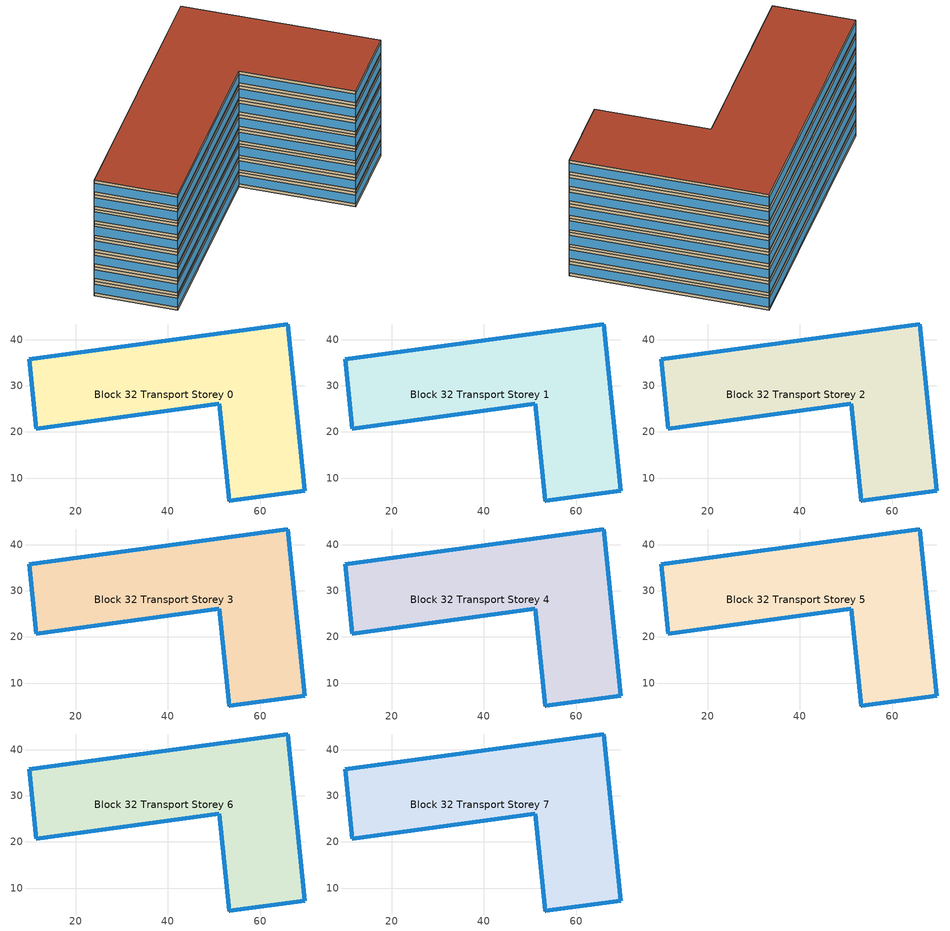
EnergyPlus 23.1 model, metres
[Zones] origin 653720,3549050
Block 32 Transport Storey 0
 floor ground (Project Floor): 65.9,43.38 69.66,7.29 53.26,5.05 51.05,26.08 11.48,20.72 9.93,35.78 z0
 wall outside (Project Wall): 9.93,35.78 11.48,20.72 51.05,26.08 53.26,5.05 69.66,7.29 65.9,43.38 9.93,35.78 z0:3
 window (Transport_west_window_construction): 9.93,35.77 11.48,20.73 / 51.05,26.07 53.26,5.06 z0.6:2.4
 window (Transport_south_window_construction): 11.5,20.72 51.03,26.08 / 53.27,5.05 69.65,7.29 z0.6:2.4
 window (Transport_east_window_construction): 69.65,7.31 65.9,43.37 z0.6:2.4
 window (Transport_north_window_construction): 65.87,43.38 9.96,35.78 z0.6:2.4
 roof outside (Project Ceiling): 69.66,7.29 65.9,43.38 9.93,35.78 11.48,20.72 51.05,26.08 53.26,5.05 z3
Block 32 Transport Storey 1
 floor outside (Project Floor): 65.9,43.38 69.66,7.29 53.26,5.05 51.05,26.08 11.48,20.72 9.93,35.78 z3
 wall outside (Project Wall): 9.93,35.78 11.48,20.72 51.05,26.08 53.26,5.05 69.66,7.29 65.9,43.38 9.93,35.78 z3:6
 window (Transport_west_window_construction): 9.93,35.77 11.48,20.73 / 51.05,26.07 53.26,5.06 z3.6:5.4
 window (Transport_south_window_construction): 11.5,20.72 51.03,26.08 / 53.27,5.05 69.65,7.29 z3.6:5.4
 window (Transport_east_window_construction): 69.65,7.31 65.9,43.37 z3.6:5.4
 window (Transport_north_window_construction): 65.87,43.38 9.96,35.78 z3.6:5.4
 roof outside (Project Ceiling): 69.66,7.29 65.9,43.38 9.93,35.78 11.48,20.72 51.05,26.08 53.26,5.05 z6
Block 32 Transport Storey 2
 floor outside (Project Floor): 65.9,43.38 69.66,7.29 53.26,5.05 51.05,26.08 11.48,20.72 9.93,35.78 z6
 wall outside (Project Wall): 9.93,35.78 11.48,20.72 51.05,26.08 53.26,5.05 69.66,7.29 65.9,43.38 9.93,35.78 z6:9
 window (Transport_west_window_construction): 9.93,35.77 11.48,20.73 / 51.05,26.07 53.26,5.06 z6.6:8.4
 window (Transport_south_window_construction): 11.5,20.72 51.03,26.08 / 53.27,5.05 69.65,7.29 z6.6:8.4
 window (Transport_east_window_construction): 69.65,7.31 65.9,43.37 z6.6:8.4
 window (Transport_north_window_construction): 65.87,43.38 9.96,35.78 z6.6:8.4
 roof outside (Project Ceiling): 69.66,7.29 65.9,43.38 9.93,35.78 11.48,20.72 51.05,26.08 53.26,5.05 z9
Block 32 Transport Storey 3
 floor outside (Project Floor): 65.9,43.38 69.66,7.29 53.26,5.05 51.05,26.08 11.48,20.72 9.93,35.78 z9
 wall outside (Project Wall): 9.93,35.78 11.48,20.72 51.05,26.08 53.26,5.05 69.66,7.29 65.9,43.38 9.93,35.78 z9:12
 window (Transport_west_window_construction): 9.93,35.77 11.48,20.73 / 51.05,26.07 53.26,5.06 z9.6:11.4
 window (Transport_south_window_construction): 11.5,20.72 51.03,26.08 / 53.27,5.05 69.65,7.29 z9.6:11.4
 window (Transport_east_window_construction): 69.65,7.31 65.9,43.37 z9.6:11.4
 window (Transport_north_window_construction): 65.87,43.38 9.96,35.78 z9.6:11.4
 roof outside (Project Ceiling): 69.66,7.29 65.9,43.38 9.93,35.78 11.48,20.72 51.05,26.08 53.26,5.05 z12
Block 32 Transport Storey 4
 floor outside (Project Floor): 65.9,43.38 69.66,7.29 53.26,5.05 51.05,26.08 11.48,20.72 9.93,35.78 z12
 wall outside (Project Wall): 9.93,35.78 11.48,20.72 51.05,26.08 53.26,5.05 69.66,7.29 65.9,43.38 9.93,35.78 z12:15
 window (Transport_west_window_construction): 9.93,35.77 11.48,20.73 / 51.05,26.07 53.26,5.06 z12.6:14.4
 window (Transport_south_window_construction): 11.5,20.72 51.03,26.08 / 53.27,5.05 69.65,7.29 z12.6:14.4
 window (Transport_east_window_construction): 69.65,7.31 65.9,43.37 z12.6:14.4
 window (Transport_north_window_construction): 65.87,43.38 9.96,35.78 z12.6:14.4
 roof outside (Project Ceiling): 69.66,7.29 65.9,43.38 9.93,35.78 11.48,20.72 51.05,26.08 53.26,5.05 z15
Block 32 Transport Storey 5
 floor outside (Project Floor): 65.9,43.38 69.66,7.29 53.26,5.05 51.05,26.08 11.48,20.72 9.93,35.78 z15
 wall outside (Project Wall): 9.93,35.78 11.48,20.72 51.05,26.08 53.26,5.05 69.66,7.29 65.9,43.38 9.93,35.78 z15:18
 window (Transport_west_window_construction): 9.93,35.77 11.48,20.73 / 51.05,26.07 53.26,5.06 z15.6:17.4
 window (Transport_south_window_construction): 11.5,20.72 51.03,26.08 / 53.27,5.05 69.65,7.29 z15.6:17.4
 window (Transport_east_window_construction): 69.65,7.31 65.9,43.37 z15.6:17.4
 window (Transport_north_window_construction): 65.87,43.38 9.96,35.78 z15.6:17.4
 roof outside (Project Ceiling): 69.66,7.29 65.9,43.38 9.93,35.78 11.48,20.72 51.05,26.08 53.26,5.05 z18
Block 32 Transport Storey 6
 floor outside (Project Floor): 65.9,43.38 69.66,7.29 53.26,5.05 51.05,26.08 11.48,20.72 9.93,35.78 z18
 wall outside (Project Wall): 9.93,35.78 11.48,20.72 51.05,26.08 53.26,5.05 69.66,7.29 65.9,43.38 9.93,35.78 z18:21
 window (Transport_west_window_construction): 9.93,35.77 11.48,20.73 / 51.05,26.07 53.26,5.06 z18.6:20.4
 window (Transport_south_window_construction): 11.5,20.72 51.03,26.08 / 53.27,5.05 69.65,7.29 z18.6:20.4
 window (Transport_east_window_construction): 69.65,7.31 65.9,43.37 z18.6:20.4
 window (Transport_north_window_construction): 65.87,43.38 9.96,35.78 z18.6:20.4
 roof outside (Project Ceiling): 69.66,7.29 65.9,43.38 9.93,35.78 11.48,20.72 51.05,26.08 53.26,5.05 z21
Block 32 Transport Storey 7
 floor outside (Project Floor): 65.9,43.38 69.66,7.29 53.26,5.05 51.05,26.08 11.48,20.72 9.93,35.78 z21
 wall outside (Project Wall): 9.93,35.78 11.48,20.72 51.05,26.08 53.26,5.05 69.66,7.29 65.9,43.38 9.93,35.78 z21:24
 window (Transport_west_window_construction): 9.93,35.77 11.48,20.73 / 51.05,26.07 53.26,5.06 z21.6:23.4
 window (Transport_south_window_construction): 11.5,20.72 51.03,26.08 / 53.27,5.05 69.65,7.29 z21.6:23.4
 window (Transport_east_window_construction): 69.65,7.31 65.9,43.37 z21.6:23.4
 window (Transport_north_window_construction): 65.87,43.38 9.96,35.78 z21.6:23.4
 roof outside (Project Flat Roof): 69.66,7.29 65.9,43.38 9.93,35.78 11.48,20.72 51.05,26.08 53.26,5.05 z24
[Building]
Building_1: North Axis=0; Terrain=City; Loads Convergence Tolerance Value=0.04; Temperature Convergence Tolerance Value=0.4; Solar Distribution=FullExterior; Maximum Number of Warmup Days=25; Minimum Number of Warmup Days=6
[Site:Location]
CHN Design_Conditions: Latitude=30; Longitude=114; Time Zone=8; Elevation=12
[SIZINGPERIOD:DESIGNDAY] Day of Month=21; DryBulb Temperature Range Modifier Type=DefaultMultipliers; Humidity Condition Type=Wetbulb; Barometric Pressure=101181; Rain Indicator=No; Snow Indicator=No; Daylight Saving Time Indicator=No; Sky Clearness=0; Begin Environment Reset Mode=FullResetAtBeginEnvironment
Name | Month | Day Type | Maximum DryBulb Temperature | Daily DryBulb Temperature Range | Wetbulb or DewPoint at Maximum DryBulb | Wind Speed | Wind Direction | Solar Model Indicator | ASHRAE Clear Sky Optical Depth for Beam Irradiance taub | ASHRAE Clear Sky Optical Depth for Diffuse Irradiance taud
Ann Htg 99.6% Condns DB | 1 | WinterDesignDay | -10 | 0 | -4.8 | 1 | 340 | ASHRAEClearSky | 0 | 0
Ann Clg .4% Condns DB=>MWB | 7 | SummerDesignDay | 40 | 6.6 | 27.1 | 3.5 | 220 | ASHRAETau | 0.781 | 1.413
[MATERIAL]
DefaultMaterial: Roughness=Rough; Thickness=0.1; Conductivity=0.1; Density=1000; Specific Heat=1000; Thermal Absorptance=0.9; Solar Absorptance=0.7; Visible Absorptance=0.7
[WINDOWMATERIAL:SIMPLEGLAZINGSYSTEM] UFactor=1.4; Visible Transmittance=0.6
Name | Solar Heat Gain Coefficient
Transport_east_window; Transport_south_window; Transport_west_window | 0.3
Transport_north_window | 0.35
[CONSTRUCTION]
Project Wall; Project Floor; Project Flat Roof; Project Ceiling: DefaultMaterial
Transport_east_window_construction: Transport_east_window
Transport_south_window_construction: Transport_south_window
Transport_west_window_construction: Transport_west_window
Transport_north_window_construction: Transport_north_window
[SPACE] Ceiling Height=autocalculate; Volume=autocalculate; Floor Area=autocalculate; Space Type=Transport
Name | Zone
Block 32 Transport Storey 0_space | Block 32 Transport Storey 0
Block 32 Transport Storey 1_space | Block 32 Transport Storey 1
Block 32 Transport Storey 2_space | Block 32 Transport Storey 2
Block 32 Transport Storey 3_space | Block 32 Transport Storey 3
Block 32 Transport Storey 4_space | Block 32 Transport Storey 4
Block 32 Transport Storey 5_space | Block 32 Transport Storey 5
Block 32 Transport Storey 6_space | Block 32 Transport Storey 6
Block 32 Transport Storey 7_space | Block 32 Transport Storey 7
[SPACELIST]
Transport: Block 32 Transport Storey 0_space, Block 32 Transport Storey 1_space, Block 32 Transport Storey 2_space, Block 32 Transport Storey 3_space, Block 32 Transport Storey 4_space, Block 32 Transport Storey 5_space, Block 32 Transport Storey 6_space, Block 32 Transport Storey 7_space
[ZONE] Type=1; Multiplier=1; Ceiling Height=autocalculate; Volume=autocalculate; Floor Area=autocalculate; Part of Total Floor Area=Yes
Block 32 Transport Storey 0; Block 32 Transport Storey 1; Block 32 Transport Storey 2; Block 32 Transport Storey 3; Block 32 Transport Storey 4; Block 32 Transport Storey 5; Block 32 Transport Storey 6; Block 32 Transport Storey 7
[PEOPLE]
People_for_transport: Zone or ZoneList or Space or SpaceList=Transport; Number of People Schedule=SeasonalSchedule_Schedule_transport_people; Number of People Calculation Method=People/Area; People per Floor Area=0.5; Fraction Radiant=0.3; Sensible Heat Fraction=autocalculate; Activity Level Schedule=SeasonalSchedule_Schedule_transport_activity; Carbon Dioxide Generation Rate=3.82e-08; Enable ASHRAE 55 Comfort Warnings=No; Mean Radiant Temperature Calculation Type=ZoneAveraged; Clothing Insulation Calculation Method=ClothingInsulationSchedule; Cold Stress Temperature Threshold=15.56; Heat Stress Temperature Threshold=30
[LIGHTS]
Light_for_transport: Zone or ZoneList or Space or SpaceList=Transport; Schedule=SeasonalSchedule_transport_lighting; Design Level Calculation Method=Watts/Area; Watts per Zone Floor Area=10; Return Air Fraction=0; Fraction Radiant=0.32; Fraction Visible=0.25; Fraction Replaceable=1; EndUse Subcategory=General; Return Air Fraction Calculated from Plenum Temperature=No; Return Air Fraction Function of Plenum Temperature Coefficient 1=0; Return Air Fraction Function of Plenum Temperature Coefficient 2=0
[ELECTRICEQUIPMENT]
Equipment_for_transport: Zone or ZoneList or Space or SpaceList=Transport; Schedule=SeasonalSchedule_Schedule_transport_equipment; Design Level Calculation Method=Watts/Area; Watts per Zone Floor Area=15; Fraction Latent=0; Fraction Radiant=0; Fraction Lost=0; EndUse Subcategory=Electric Equipment
[DAYLIGHTING:CONTROLS] Illuminance Setpoint at Reference Point 1=300
Name | Zone or Space | Glare Calculation Daylighting Reference Point | Daylighting Reference Point 1
Dlight_Block 32 Transport Storey 0 | Block 32 Transport Storey 0 | Rpoint_Block 32 Transport Storey 0 | Rpoint_Block 32 Transport Storey 0
Dlight_Block 32 Transport Storey 1 | Block 32 Transport Storey 1 | Rpoint_Block 32 Transport Storey 1 | Rpoint_Block 32 Transport Storey 1
Dlight_Block 32 Transport Storey 2 | Block 32 Transport Storey 2 | Rpoint_Block 32 Transport Storey 2 | Rpoint_Block 32 Transport Storey 2
Dlight_Block 32 Transport Storey 3 | Block 32 Transport Storey 3 | Rpoint_Block 32 Transport Storey 3 | Rpoint_Block 32 Transport Storey 3
Dlight_Block 32 Transport Storey 4 | Block 32 Transport Storey 4 | Rpoint_Block 32 Transport Storey 4 | Rpoint_Block 32 Transport Storey 4
Dlight_Block 32 Transport Storey 5 | Block 32 Transport Storey 5 | Rpoint_Block 32 Transport Storey 5 | Rpoint_Block 32 Transport Storey 5
Dlight_Block 32 Transport Storey 6 | Block 32 Transport Storey 6 | Rpoint_Block 32 Transport Storey 6 | Rpoint_Block 32 Transport Storey 6
Dlight_Block 32 Transport Storey 7 | Block 32 Transport Storey 7 | Rpoint_Block 32 Transport Storey 7 | Rpoint_Block 32 Transport Storey 7
[HVACTEMPLATE:THERMOSTAT]
Name | Heating Setpoint Schedule | Cooling Setpoint Schedule
Thermostat_for_office | SeasonalSchedule_office_heating | SeasonalSchedule_office_cooling
Thermostat_for_commercial | SeasonalSchedule_commerical_heating | SeasonalSchedule_commerical_cooling
Thermostat_for_residential | SeasonalSchedule_residential_heating | SeasonalSchedule_residential_cooling
Thermostat_for_school | SeasonalSchedule_school_heating | SeasonalSchedule_school_cooling
Thermostat_for_hospital | SeasonalSchedule_hospital_heating | SeasonalSchedule_hospital_cooling
Thermostat_for_industrial | SeasonalSchedule_Industrial_heating | SeasonalSchedule_Industrial_cooling
Thermostat_for_transport | SeasonalSchedule_transport_heating | SeasonalSchedule_transport_cooling
Thermostat_for_administration | SeasonalSchedule_administration_heating | SeasonalSchedule_administration_cooling
[HVACTEMPLATE:ZONE:IDEALLOADSAIRSYSTEM] Template Thermostat=Thermostat_for_transport; Maximum Heating Supply Air Temperature=50; Minimum Cooling Supply Air Temperature=13; Maximum Heating Supply Air Humidity Ratio=0.0156; Minimum Cooling Supply Air Humidity Ratio=0.0077; Heating Limit=NoLimit; Cooling Limit=NoLimit; Dehumidification Control Type=ConstantSensibleHeatRatio; Cooling Sensible Heat Ratio=0.7; Dehumidification Setpoint=60; Humidification Control Type=None; Humidification Setpoint=30; Outdoor Air Method=DetailedSpecification; Outdoor Air Flow Rate per Person=0.00944; Outdoor Air Flow Rate per Zone Floor Area=0; Outdoor Air Flow Rate per Zone=0; Design Specification Outdoor Air Object=Ventilation_for_transport; Demand Controlled Ventilation Type=None; Outdoor Air Economizer Type=NoEconomizer; Heat Recovery Type=None; Sensible Heat Recovery Effectiveness=0.7; Latent Heat Recovery Effectiveness=0.65
Block 32 Transport Storey 0; Block 32 Transport Storey 1; Block 32 Transport Storey 2; Block 32 Transport Storey 3; Block 32 Transport Storey 4; Block 32 Transport Storey 5; Block 32 Transport Storey 6; Block 32 Transport Storey 7
[DESIGNSPECIFICATION:OUTDOORAIR]
Ventilation_for_transport: Outdoor Air Method=Flow/Person; Outdoor Air Flow per Person=0.00833333; Outdoor Air Flow per Zone Floor Area=0; Outdoor Air Flow per Zone=0; Outdoor Air Flow Air Changes per Hour=0
[SCHEDULE:DAY:HOURLY]
Schedule_administration_heating_summer_hourly; Schedule_commerical_heating_summer_hourly; Schedule_residential_heating_summer_hourly; Schedule_school_heating_summer_hourly; Schedule_hospital_heating_summer_hourly; Schedule_Industrial_heating_summer_hourly; Schedule_transport_heating_summer_hourly; Schedule_office_heating_summer_hourly: -20, -20, -20, -20, -20, -20, -20, -20, -20, -20, -20, -20, -20, -20, -20, -20, -20, -20, -20, -20, -20, -20, -20, -20
Schedule_administration_heating_winnter_weekday_hourly: 5, 5, 5, 5, 5, 5, 12, 12, 18, 20, 20, 20, 20, 20, 20, 20, 20, 20, 18, 5, 5, 5, 5, 5
Schedule_administration_heating_winnter_holiday_hourly; Schedule_school_heating_winnter_holiday_hourly: 5, 5, 5, 5, 5, 5, 5, 5, 5, 5, 5, 5, 5, 5, 5, 5, 5, 5, 5, 5, 5, 5, 5, 5
Schedule_administration_cooling_winter_hourly; Schedule_administration_cooling_summer_holiday_hourly; Schedule_commerical_cooling_winter_hourly; Schedule_residential_cooling_winter_hourly; Schedule_school_cooling_winter_hourly; Schedule_school_cooling_summer_holiday_hourly; Schedule_hospital_cooling_winter_hourly; Schedule_Industrial_cooling_winter_hourly; Schedule_transport_cooling_winter_hourly; Schedule_office_cooling_winter_hourly: 50, 50, 50, 50, 50, 50, 50, 50, 50, 50, 50, 50, 50, 50, 50, 50, 50, 50, 50, 50, 50, 50, 50, 50
Schedule_administration_cooling_summer_weekday_hourly: 50, 50, 50, 50, 50, 50, 50, 28, 26, 26, 26, 26, 26, 26, 26, 26, 26, 26, 50, 50, 50, 50, 50, 50
Schedule_commerical_heating_winnter_weekday_hourly; Schedule_commerical_heating_winnter_holiday_hourly: 5, 5, 5, 5, 5, 5, 12, 16, 18, 18, 18, 18, 18, 18, 18, 18, 18, 18, 18, 18, 12, 5, 5, 5
Schedule_commerical_cooling_summer_weekday_hourly; Schedule_commerical_cooling_summer_holiday_hourly: 50, 50, 50, 50, 50, 50, 50, 28, 24, 24, 24, 24, 24, 24, 24, 24, 24, 24, 24, 24, 24, 28, 50, 50
Schedule_residential_heating_winnter_weekday_hourly; Schedule_residential_heating_winnter_holiday_hourly: 18, 18, 18, 18, 18, 18, 18, -20, -20, -20, -20, -20, -20, -20, -20, -20, -20, -20, -20, -20, 18, 18, 18, 18
Schedule_residential_cooling_summer_weekday_hourly; Schedule_residential_cooling_summer_holiday_hourly: 26, 26, 26, 26, 26, 26, 26, 50, 50, 50, 50, 50, 50, 50, 50, 50, 50, 50, 50, 50, 26, 26, 26, 26
Schedule_school_heating_winnter_weekday_hourly: 5, 5, 5, 5, 5, 12, 18, 20, 20, 20, 20, 20, 20, 20, 20, 20, 20, 20, 18, 12, 5, 5, 5, 5
Schedule_school_cooling_summer_weekday_hourly: 50, 50, 50, 50, 50, 50, 28, 26, 26, 26, 26, 26, 26, 26, 26, 26, 26, 26, 50, 50, 50, 50, 50, 50
Schedule_hospital_heating_winnter_weekday_hourly; Schedule_hospital_heating_winnter_holiday_hourly: 22, 22, 22, 22, 22, 22, 22, 22, 22, 22, 22, 22, 22, 22, 22, 22, 22, 22, 22, 22, 22, 22, 22, 22
Schedule_hospital_cooling_summer_weekday_hourly; Schedule_hospital_cooling_summer_holiday_hourly: 26, 26, 26, 26, 26, 26, 26, 26, 26, 26, 26, 26, 26, 26, 26, 26, 26, 26, 26, 26, 26, 26, 26, 26
Schedule_Industrial_heating_winnter_weekday_hourly; Schedule_Industrial_heating_winnter_holiday_hourly: -20, -20, -20, -20, -20, -20, 18, 18, 18, 18, 18, 18, 18, 18, 18, 18, 18, 18, 18, -20, -20, -20, -20, -20
Schedule_Industrial_cooling_summer_weekday_hourly; Schedule_Industrial_cooling_summer_holiday_hourly: 50, 50, 50, 50, 50, 50, 50, 28, 28, 28, 28, 28, 28, 28, 28, 28, 28, 28, 28, 50, 50, 50, 50, 50
Schedule_transport_heating_winnter_weekday_hourly; Schedule_transport_heating_winnter_holiday_hourly: 18, 18, 18, 18, 18, 18, 20, 20, 20, 20, 20, 20, 20, 20, 20, 20, 20, 20, 20, 20, 20, 20, 18, 18
Schedule_transport_cooling_summer_weekday_hourly; Schedule_transport_cooling_summer_holiday_hourly: 26, 26, 26, 26, 26, 26, 26, 24, 24, 24, 25, 24, 24, 24, 24, 24, 24, 24, 24, 24, 24, 24, 26, 28
Schedule_transport_lighting_weekday_hourly; Schedule_transport_lighting_holiday_hourly; Schedule_transport_equipment_holiday_hourly: 1, 1, 1, 1, 1, 1, 1, 1, 1, 1, 1, 1, 1, 1, 1, 1, 1, 1, 1, 1, 1, 1, 1, 1
Schedule_transport_equipment_weekday_hourly: 0.8, 0.8, 0.8, 0.8, 0.8, 0.8, 1, 1, 1, 1, 1, 1, 1, 1, 1, 1, 1, 1, 1, 1, 1, 1, 0.8, 0.8
Schedule_transport_people_weekday_hourly: 0.2, 0.2, 0.2, 0.2, 0.2, 0.2, 0.8, 1, 1, 1, 0.8, 0.5, 0.8, 0.5, 0.8, 0.5, 0.5, 1, 1, 1, 0.8, 0.8, 0.6, 0.2
Schedule_transport_people_holiday_hourly: 0.6, 0.6, 0.6, 0.6, 0.6, 0.7, 0.8, 1, 1, 1, 1, 1, 1, 1, 1, 1, 1, 1, 1, 1, 1, 1, 0.6, 0.6
Schedule_transport_activity_weekday_hourly; Schedule_transport_activity_holiday_hourly: 207, 207, 207, 207, 207, 207, 207, 207, 207, 207, 207, 207, 207, 207, 207, 207, 207, 207, 207, 207, 207, 207, 207, 207
Schedule_office_heating_winnter_weekday_hourly: 5, 5, 5, 5, 5, 5, 12, 18, 20, 20, 20, 20, 20, 20, 20, 20, 20, 20, 20, 18, 12, 5, 5, 5
Schedule_office_heating_winnter_holiday_hourly: 5, 5, 5, 5, 5, 5, 5, 5, 5, 16, 16, 16, 16, 16, 16, 16, 16, 5, 5, 5, 5, 5, 5, 5
Schedule_office_cooling_summer_weekday_hourly: 50, 50, 50, 50, 50, 50, 28, 26, 26, 26, 26, 26, 26, 26, 26, 26, 26, 26, 26, 26, 50, 50, 50, 50
Schedule_office_cooling_summer_holiday_hourly: 50, 50, 50, 50, 50, 50, 50, 50, 50, 50, 50, 26, 26, 26, 26, 26, 26, 50, 50, 50, 50, 50, 50, 50
[SCHEDULE:WEEK:DAILY]
Schedule_office_heating_summer_weekly: Schedule_office_heating_summer_hourly, Schedule_office_heating_summer_hourly, Schedule_office_heating_summer_hourly, Schedule_office_heating_summer_hourly, Schedule_office_heating_summer_hourly, Schedule_office_heating_summer_hourly, Schedule_office_heating_summer_hourly, Schedule_office_heating_summer_hourly, Schedule_office_heating_summer_hourly, Schedule_office_heating_summer_hourly, Schedule_office_heating_summer_hourly, Schedule_office_heating_summer_hourly
Schedule_office_heating_winnter_weekly: Schedule_office_heating_winnter_holiday_hourly, Schedule_office_heating_winnter_weekday_hourly, Schedule_office_heating_winnter_weekday_hourly, Schedule_office_heating_winnter_weekday_hourly, Schedule_office_heating_winnter_weekday_hourly, Schedule_office_heating_winnter_weekday_hourly, Schedule_office_heating_winnter_holiday_hourly, Schedule_office_heating_winnter_holiday_hourly, Schedule_office_heating_winnter_weekday_hourly, Schedule_office_heating_winnter_weekday_hourly, Schedule_office_heating_winnter_holiday_hourly, Schedule_office_heating_winnter_holiday_hourly
Schedule_office_cooling_winnter_weekly: Schedule_office_cooling_winter_hourly, Schedule_office_cooling_winter_hourly, Schedule_office_cooling_winter_hourly, Schedule_office_cooling_winter_hourly, Schedule_office_cooling_winter_hourly, Schedule_office_cooling_winter_hourly, Schedule_office_cooling_winter_hourly, Schedule_office_cooling_winter_hourly, Schedule_office_cooling_winter_hourly, Schedule_office_cooling_winter_hourly, Schedule_office_cooling_winter_hourly, Schedule_office_cooling_winter_hourly
Schedule_office_cooling_summer_weekly: Schedule_office_cooling_summer_holiday_hourly, Schedule_office_cooling_summer_weekday_hourly, Schedule_office_cooling_summer_weekday_hourly, Schedule_office_cooling_summer_weekday_hourly, Schedule_office_cooling_summer_weekday_hourly, Schedule_office_cooling_summer_weekday_hourly, Schedule_office_cooling_summer_holiday_hourly, Schedule_office_cooling_summer_holiday_hourly, Schedule_office_cooling_summer_weekday_hourly, Schedule_office_cooling_summer_weekday_hourly, Schedule_office_cooling_summer_holiday_hourly, Schedule_office_cooling_summer_holiday_hourly
Schedule_commerical_heating_summer_weekly: Schedule_commerical_heating_summer_hourly, Schedule_commerical_heating_summer_hourly, Schedule_commerical_heating_summer_hourly, Schedule_commerical_heating_summer_hourly, Schedule_commerical_heating_summer_hourly, Schedule_commerical_heating_summer_hourly, Schedule_commerical_heating_summer_hourly, Schedule_commerical_heating_summer_hourly, Schedule_commerical_heating_summer_hourly, Schedule_commerical_heating_summer_hourly, Schedule_commerical_heating_summer_hourly, Schedule_commerical_heating_summer_hourly
Schedule_commerical_heating_winnter_weekly: Schedule_commerical_heating_winnter_holiday_hourly, Schedule_commerical_heating_winnter_weekday_hourly, Schedule_commerical_heating_winnter_weekday_hourly, Schedule_commerical_heating_winnter_weekday_hourly, Schedule_commerical_heating_winnter_weekday_hourly, Schedule_commerical_heating_winnter_weekday_hourly, Schedule_commerical_heating_winnter_holiday_hourly, Schedule_commerical_heating_winnter_holiday_hourly, Schedule_commerical_heating_winnter_weekday_hourly, Schedule_commerical_heating_winnter_weekday_hourly, Schedule_commerical_heating_winnter_holiday_hourly, Schedule_commerical_heating_winnter_holiday_hourly
Schedule_commerical_cooling_winnter_weekly: Schedule_commerical_cooling_winter_hourly, Schedule_commerical_cooling_winter_hourly, Schedule_commerical_cooling_winter_hourly, Schedule_commerical_cooling_winter_hourly, Schedule_commerical_cooling_winter_hourly, Schedule_commerical_cooling_winter_hourly, Schedule_commerical_cooling_winter_hourly, Schedule_commerical_cooling_winter_hourly, Schedule_commerical_cooling_winter_hourly, Schedule_commerical_cooling_winter_hourly, Schedule_commerical_cooling_winter_hourly, Schedule_commerical_cooling_winter_hourly
Schedule_commerical_cooling_summer_weekly: Schedule_commerical_cooling_summer_holiday_hourly, Schedule_commerical_cooling_summer_weekday_hourly, Schedule_commerical_cooling_summer_weekday_hourly, Schedule_commerical_cooling_summer_weekday_hourly, Schedule_commerical_cooling_summer_weekday_hourly, Schedule_commerical_cooling_summer_weekday_hourly, Schedule_commerical_cooling_summer_holiday_hourly, Schedule_commerical_cooling_summer_holiday_hourly, Schedule_commerical_cooling_summer_weekday_hourly, Schedule_commerical_cooling_summer_weekday_hourly, Schedule_commerical_cooling_summer_holiday_hourly, Schedule_commerical_cooling_summer_holiday_hourly
Schedule_residential_heating_summer_weekly: Schedule_residential_heating_summer_hourly, Schedule_residential_heating_summer_hourly, Schedule_residential_heating_summer_hourly, Schedule_residential_heating_summer_hourly, Schedule_residential_heating_summer_hourly, Schedule_residential_heating_summer_hourly, Schedule_residential_heating_summer_hourly, Schedule_residential_heating_summer_hourly, Schedule_residential_heating_summer_hourly, Schedule_residential_heating_summer_hourly, Schedule_residential_heating_summer_hourly, Schedule_residential_heating_summer_hourly
Schedule_residential_heating_winnter_weekly: Schedule_residential_heating_winnter_holiday_hourly, Schedule_residential_heating_winnter_weekday_hourly, Schedule_residential_heating_winnter_weekday_hourly, Schedule_residential_heating_winnter_weekday_hourly, Schedule_residential_heating_winnter_weekday_hourly, Schedule_residential_heating_winnter_weekday_hourly, Schedule_residential_heating_winnter_holiday_hourly, Schedule_residential_heating_winnter_holiday_hourly, Schedule_residential_heating_winnter_weekday_hourly, Schedule_residential_heating_winnter_weekday_hourly, Schedule_residential_heating_winnter_holiday_hourly, Schedule_residential_heating_winnter_holiday_hourly
Schedule_residential_cooling_winnter_weekly: Schedule_residential_cooling_winter_hourly, Schedule_residential_cooling_winter_hourly, Schedule_residential_cooling_winter_hourly, Schedule_residential_cooling_winter_hourly, Schedule_residential_cooling_winter_hourly, Schedule_residential_cooling_winter_hourly, Schedule_residential_cooling_winter_hourly, Schedule_residential_cooling_winter_hourly, Schedule_residential_cooling_winter_hourly, Schedule_residential_cooling_winter_hourly, Schedule_residential_cooling_winter_hourly, Schedule_residential_cooling_winter_hourly
Schedule_residential_cooling_summer_weekly: Schedule_residential_cooling_summer_holiday_hourly, Schedule_residential_cooling_summer_weekday_hourly, Schedule_residential_cooling_summer_weekday_hourly, Schedule_residential_cooling_summer_weekday_hourly, Schedule_residential_cooling_summer_weekday_hourly, Schedule_residential_cooling_summer_weekday_hourly, Schedule_residential_cooling_summer_holiday_hourly, Schedule_residential_cooling_summer_holiday_hourly, Schedule_residential_cooling_summer_weekday_hourly, Schedule_residential_cooling_summer_weekday_hourly, Schedule_residential_cooling_summer_holiday_hourly, Schedule_residential_cooling_summer_holiday_hourly
Schedule_school_heating_summer_weekly: Schedule_school_heating_summer_hourly, Schedule_school_heating_summer_hourly, Schedule_school_heating_summer_hourly, Schedule_school_heating_summer_hourly, Schedule_school_heating_summer_hourly, Schedule_school_heating_summer_hourly, Schedule_school_heating_summer_hourly, Schedule_school_heating_summer_hourly, Schedule_school_heating_summer_hourly, Schedule_school_heating_summer_hourly, Schedule_school_heating_summer_hourly, Schedule_school_heating_summer_hourly
Schedule_school_heating_winnter_weekly: Schedule_school_heating_winnter_holiday_hourly, Schedule_school_heating_winnter_weekday_hourly, Schedule_school_heating_winnter_weekday_hourly, Schedule_school_heating_winnter_weekday_hourly, Schedule_school_heating_winnter_weekday_hourly, Schedule_school_heating_winnter_weekday_hourly, Schedule_school_heating_winnter_holiday_hourly, Schedule_school_heating_winnter_holiday_hourly, Schedule_school_heating_winnter_weekday_hourly, Schedule_school_heating_winnter_weekday_hourly, Schedule_school_heating_winnter_holiday_hourly, Schedule_school_heating_winnter_holiday_hourly
Schedule_school_cooling_winnter_weekly: Schedule_school_cooling_winter_hourly, Schedule_school_cooling_winter_hourly, Schedule_school_cooling_winter_hourly, Schedule_school_cooling_winter_hourly, Schedule_school_cooling_winter_hourly, Schedule_school_cooling_winter_hourly, Schedule_school_cooling_winter_hourly, Schedule_school_cooling_winter_hourly, Schedule_school_cooling_winter_hourly, Schedule_school_cooling_winter_hourly, Schedule_school_cooling_winter_hourly, Schedule_school_cooling_winter_hourly
Schedule_school_cooling_summer_weekly: Schedule_school_cooling_summer_holiday_hourly, Schedule_school_cooling_summer_weekday_hourly, Schedule_school_cooling_summer_weekday_hourly, Schedule_school_cooling_summer_weekday_hourly, Schedule_school_cooling_summer_weekday_hourly, Schedule_school_cooling_summer_weekday_hourly, Schedule_school_cooling_summer_holiday_hourly, Schedule_school_cooling_summer_holiday_hourly, Schedule_school_cooling_summer_weekday_hourly, Schedule_school_cooling_summer_weekday_hourly, Schedule_school_cooling_summer_holiday_hourly, Schedule_school_cooling_summer_holiday_hourly
Schedule_hospital_heating_summer_weekly: Schedule_hospital_heating_summer_hourly, Schedule_hospital_heating_summer_hourly, Schedule_hospital_heating_summer_hourly, Schedule_hospital_heating_summer_hourly, Schedule_hospital_heating_summer_hourly, Schedule_hospital_heating_summer_hourly, Schedule_hospital_heating_summer_hourly, Schedule_hospital_heating_summer_hourly, Schedule_hospital_heating_summer_hourly, Schedule_hospital_heating_summer_hourly, Schedule_hospital_heating_summer_hourly, Schedule_hospital_heating_summer_hourly
Schedule_hospital_heating_winnter_weekly: Schedule_hospital_heating_winnter_holiday_hourly, Schedule_hospital_heating_winnter_weekday_hourly, Schedule_hospital_heating_winnter_weekday_hourly, Schedule_hospital_heating_winnter_weekday_hourly, Schedule_hospital_heating_winnter_weekday_hourly, Schedule_hospital_heating_winnter_weekday_hourly, Schedule_hospital_heating_winnter_holiday_hourly, Schedule_hospital_heating_winnter_holiday_hourly, Schedule_hospital_heating_winnter_weekday_hourly, Schedule_hospital_heating_winnter_weekday_hourly, Schedule_hospital_heating_winnter_holiday_hourly, Schedule_hospital_heating_winnter_holiday_hourly
Schedule_hospital_cooling_winnter_weekly: Schedule_hospital_cooling_winter_hourly, Schedule_hospital_cooling_winter_hourly, Schedule_hospital_cooling_winter_hourly, Schedule_hospital_cooling_winter_hourly, Schedule_hospital_cooling_winter_hourly, Schedule_hospital_cooling_winter_hourly, Schedule_hospital_cooling_winter_hourly, Schedule_hospital_cooling_winter_hourly, Schedule_hospital_cooling_winter_hourly, Schedule_hospital_cooling_winter_hourly, Schedule_hospital_cooling_winter_hourly, Schedule_hospital_cooling_winter_hourly
Schedule_hospital_cooling_summer_weekly: Schedule_hospital_cooling_summer_holiday_hourly, Schedule_hospital_cooling_summer_weekday_hourly, Schedule_hospital_cooling_summer_weekday_hourly, Schedule_hospital_cooling_summer_weekday_hourly, Schedule_hospital_cooling_summer_weekday_hourly, Schedule_hospital_cooling_summer_weekday_hourly, Schedule_hospital_cooling_summer_holiday_hourly, Schedule_hospital_cooling_summer_holiday_hourly, Schedule_hospital_cooling_summer_weekday_hourly, Schedule_hospital_cooling_summer_weekday_hourly, Schedule_hospital_cooling_summer_holiday_hourly, Schedule_hospital_cooling_summer_holiday_hourly
Schedule_Industrial_heating_summer_weekly: Schedule_Industrial_heating_summer_hourly, Schedule_Industrial_heating_summer_hourly, Schedule_Industrial_heating_summer_hourly, Schedule_Industrial_heating_summer_hourly, Schedule_Industrial_heating_summer_hourly, Schedule_Industrial_heating_summer_hourly, Schedule_Industrial_heating_summer_hourly, Schedule_Industrial_heating_summer_hourly, Schedule_Industrial_heating_summer_hourly, Schedule_Industrial_heating_summer_hourly, Schedule_Industrial_heating_summer_hourly, Schedule_Industrial_heating_summer_hourly
Schedule_Industrial_heating_winnter_weekly: Schedule_Industrial_heating_winnter_holiday_hourly, Schedule_Industrial_heating_winnter_weekday_hourly, Schedule_Industrial_heating_winnter_weekday_hourly, Schedule_Industrial_heating_winnter_weekday_hourly, Schedule_Industrial_heating_winnter_weekday_hourly, Schedule_Industrial_heating_winnter_weekday_hourly, Schedule_Industrial_heating_winnter_holiday_hourly, Schedule_Industrial_heating_winnter_holiday_hourly, Schedule_Industrial_heating_winnter_weekday_hourly, Schedule_Industrial_heating_winnter_weekday_hourly, Schedule_Industrial_heating_winnter_holiday_hourly, Schedule_Industrial_heating_winnter_holiday_hourly
Schedule_Industrial_cooling_winnter_weekly: Schedule_Industrial_cooling_winter_hourly, Schedule_Industrial_cooling_winter_hourly, Schedule_Industrial_cooling_winter_hourly, Schedule_Industrial_cooling_winter_hourly, Schedule_Industrial_cooling_winter_hourly, Schedule_Industrial_cooling_winter_hourly, Schedule_Industrial_cooling_winter_hourly, Schedule_Industrial_cooling_winter_hourly, Schedule_Industrial_cooling_winter_hourly, Schedule_Industrial_cooling_winter_hourly, Schedule_Industrial_cooling_winter_hourly, Schedule_Industrial_cooling_winter_hourly
Schedule_Industrial_cooling_summer_weekly: Schedule_Industrial_cooling_summer_holiday_hourly, Schedule_Industrial_cooling_summer_weekday_hourly, Schedule_Industrial_cooling_summer_weekday_hourly, Schedule_Industrial_cooling_summer_weekday_hourly, Schedule_Industrial_cooling_summer_weekday_hourly, Schedule_Industrial_cooling_summer_weekday_hourly, Schedule_Industrial_cooling_summer_holiday_hourly, Schedule_Industrial_cooling_summer_holiday_hourly, Schedule_Industrial_cooling_summer_weekday_hourly, Schedule_Industrial_cooling_summer_weekday_hourly, Schedule_Industrial_cooling_summer_holiday_hourly, Schedule_Industrial_cooling_summer_holiday_hourly
Schedule_administration_heating_summer_weekly: Schedule_administration_heating_summer_hourly, Schedule_administration_heating_summer_hourly, Schedule_administration_heating_summer_hourly, Schedule_administration_heating_summer_hourly, Schedule_administration_heating_summer_hourly, Schedule_administration_heating_summer_hourly, Schedule_administration_heating_summer_hourly, Schedule_administration_heating_summer_hourly, Schedule_administration_heating_summer_hourly, Schedule_administration_heating_summer_hourly, Schedule_administration_heating_summer_hourly, Schedule_administration_heating_summer_hourly
Schedule_administration_heating_winnter_weekly: Schedule_administration_heating_winnter_holiday_hourly, Schedule_administration_heating_winnter_weekday_hourly, Schedule_administration_heating_winnter_weekday_hourly, Schedule_administration_heating_winnter_weekday_hourly, Schedule_administration_heating_winnter_weekday_hourly, Schedule_administration_heating_winnter_weekday_hourly, Schedule_administration_heating_winnter_holiday_hourly, Schedule_administration_heating_winnter_holiday_hourly, Schedule_administration_heating_winnter_weekday_hourly, Schedule_administration_heating_winnter_weekday_hourly, Schedule_administration_heating_winnter_holiday_hourly, Schedule_administration_heating_winnter_holiday_hourly
Schedule_administration_cooling_winnter_weekly: Schedule_administration_cooling_winter_hourly, Schedule_administration_cooling_winter_hourly, Schedule_administration_cooling_winter_hourly, Schedule_administration_cooling_winter_hourly, Schedule_administration_cooling_winter_hourly, Schedule_administration_cooling_winter_hourly, Schedule_administration_cooling_winter_hourly, Schedule_administration_cooling_winter_hourly, Schedule_administration_cooling_winter_hourly, Schedule_administration_cooling_winter_hourly, Schedule_administration_cooling_winter_hourly, Schedule_administration_cooling_winter_hourly
Schedule_administration_cooling_summer_weekly: Schedule_administration_cooling_summer_holiday_hourly, Schedule_administration_cooling_summer_weekday_hourly, Schedule_administration_cooling_summer_weekday_hourly, Schedule_administration_cooling_summer_weekday_hourly, Schedule_administration_cooling_summer_weekday_hourly, Schedule_administration_cooling_summer_weekday_hourly, Schedule_administration_cooling_summer_holiday_hourly, Schedule_administration_cooling_summer_holiday_hourly, Schedule_administration_cooling_summer_weekday_hourly, Schedule_administration_cooling_summer_weekday_hourly, Schedule_administration_cooling_summer_holiday_hourly, Schedule_administration_cooling_summer_holiday_hourly
Schedule_transport_heating_summer_weekly: Schedule_transport_heating_summer_hourly, Schedule_transport_heating_summer_hourly, Schedule_transport_heating_summer_hourly, Schedule_transport_heating_summer_hourly, Schedule_transport_heating_summer_hourly, Schedule_transport_heating_summer_hourly, Schedule_transport_heating_summer_hourly, Schedule_transport_heating_summer_hourly, Schedule_transport_heating_summer_hourly, Schedule_transport_heating_summer_hourly, Schedule_transport_heating_summer_hourly, Schedule_transport_heating_summer_hourly
Schedule_transport_heating_winnter_weekly: Schedule_transport_heating_winnter_holiday_hourly, Schedule_transport_heating_winnter_weekday_hourly, Schedule_transport_heating_winnter_weekday_hourly, Schedule_transport_heating_winnter_weekday_hourly, Schedule_transport_heating_winnter_weekday_hourly, Schedule_transport_heating_winnter_weekday_hourly, Schedule_transport_heating_winnter_holiday_hourly, Schedule_transport_heating_winnter_holiday_hourly, Schedule_transport_heating_winnter_weekday_hourly, Schedule_transport_heating_winnter_weekday_hourly, Schedule_transport_heating_winnter_holiday_hourly, Schedule_transport_heating_winnter_holiday_hourly
Schedule_transport_cooling_winnter_weekly: Schedule_transport_cooling_winter_hourly, Schedule_transport_cooling_winter_hourly, Schedule_transport_cooling_winter_hourly, Schedule_transport_cooling_winter_hourly, Schedule_transport_cooling_winter_hourly, Schedule_transport_cooling_winter_hourly, Schedule_transport_cooling_winter_hourly, Schedule_transport_cooling_winter_hourly, Schedule_transport_cooling_winter_hourly, Schedule_transport_cooling_winter_hourly, Schedule_transport_cooling_winter_hourly, Schedule_transport_cooling_winter_hourly
Schedule_transport_cooling_summer_weekly: Schedule_transport_cooling_summer_holiday_hourly, Schedule_transport_cooling_summer_weekday_hourly, Schedule_transport_cooling_summer_weekday_hourly, Schedule_transport_cooling_summer_weekday_hourly, Schedule_transport_cooling_summer_weekday_hourly, Schedule_transport_cooling_summer_weekday_hourly, Schedule_transport_cooling_summer_holiday_hourly, Schedule_transport_cooling_summer_holiday_hourly, Schedule_transport_cooling_summer_weekday_hourly, Schedule_transport_cooling_summer_weekday_hourly, Schedule_transport_cooling_summer_holiday_hourly, Schedule_transport_cooling_summer_holiday_hourly
Schedule_transport_lighting_weekly: Schedule_transport_lighting_holiday_hourly, Schedule_transport_lighting_weekday_hourly, Schedule_transport_lighting_weekday_hourly, Schedule_transport_lighting_weekday_hourly, Schedule_transport_lighting_weekday_hourly, Schedule_transport_lighting_weekday_hourly, Schedule_transport_lighting_holiday_hourly, Schedule_transport_lighting_holiday_hourly, Schedule_transport_lighting_weekday_hourly, Schedule_transport_lighting_weekday_hourly, Schedule_transport_lighting_holiday_hourly, Schedule_transport_lighting_holiday_hourly
Schedule_transport_equipment_weekly: Schedule_transport_equipment_holiday_hourly, Schedule_transport_equipment_weekday_hourly, Schedule_transport_equipment_weekday_hourly, Schedule_transport_equipment_weekday_hourly, Schedule_transport_equipment_weekday_hourly, Schedule_transport_equipment_weekday_hourly, Schedule_transport_equipment_holiday_hourly, Schedule_transport_equipment_holiday_hourly, Schedule_transport_equipment_weekday_hourly, Schedule_transport_equipment_weekday_hourly, Schedule_transport_equipment_holiday_hourly, Schedule_transport_equipment_holiday_hourly
Schedule_transport_people_weekly: Schedule_transport_people_holiday_hourly, Schedule_transport_people_weekday_hourly, Schedule_transport_people_weekday_hourly, Schedule_transport_people_weekday_hourly, Schedule_transport_people_weekday_hourly, Schedule_transport_people_weekday_hourly, Schedule_transport_people_holiday_hourly, Schedule_transport_people_holiday_hourly, Schedule_transport_people_weekday_hourly, Schedule_transport_people_weekday_hourly, Schedule_transport_people_holiday_hourly, Schedule_transport_people_holiday_hourly
Schedule_transport_activity_weekly: Schedule_transport_activity_holiday_hourly, Schedule_transport_activity_weekday_hourly, Schedule_transport_activity_weekday_hourly, Schedule_transport_activity_weekday_hourly, Schedule_transport_activity_weekday_hourly, Schedule_transport_activity_weekday_hourly, Schedule_transport_activity_holiday_hourly, Schedule_transport_activity_holiday_hourly, Schedule_transport_activity_weekday_hourly, Schedule_transport_activity_weekday_hourly, Schedule_transport_activity_holiday_hourly, Schedule_transport_activity_holiday_hourly
[SCHEDULE:YEAR]
SeasonalSchedule_office_heating: Schedule_office_heating_winnter_weekly, 1, 1, 3, 31, Schedule_office_heating_summer_weekly, 4, 1, 11, 30, Schedule_office_heating_winnter_weekly, 12, 1, 12, 31
SeasonalSchedule_office_cooling: Schedule_office_cooling_winnter_weekly, 1, 1, 5, 31, Schedule_office_cooling_summer_weekly, 6, 1, 9, 30, Schedule_office_cooling_winnter_weekly, 10, 1, 12, 31
SeasonalSchedule_commerical_heating: Schedule_commerical_heating_winnter_weekly, 1, 1, 3, 31, Schedule_commerical_heating_summer_weekly, 4, 1, 11, 30, Schedule_commerical_heating_winnter_weekly, 12, 1, 12, 31
SeasonalSchedule_commerical_cooling: Schedule_commerical_cooling_winnter_weekly, 1, 1, 5, 31, Schedule_commerical_cooling_summer_weekly, 6, 1, 9, 30, Schedule_commerical_cooling_winnter_weekly, 10, 1, 12, 31
SeasonalSchedule_residential_heating: Schedule_residential_heating_winnter_weekly, 1, 1, 3, 31, Schedule_residential_heating_summer_weekly, 4, 1, 11, 30, Schedule_residential_heating_winnter_weekly, 12, 1, 12, 31
SeasonalSchedule_residential_cooling: Schedule_residential_cooling_winnter_weekly, 1, 1, 5, 31, Schedule_residential_cooling_summer_weekly, 6, 1, 9, 30, Schedule_residential_cooling_winnter_weekly, 10, 1, 12, 31
SeasonalSchedule_school_heating: Schedule_school_heating_winnter_weekly, 1, 1, 3, 31, Schedule_school_heating_summer_weekly, 4, 1, 11, 30, Schedule_school_heating_winnter_weekly, 12, 1, 12, 31
SeasonalSchedule_school_cooling: Schedule_school_cooling_winnter_weekly, 1, 1, 5, 31, Schedule_school_cooling_summer_weekly, 6, 1, 9, 30, Schedule_school_cooling_winnter_weekly, 10, 1, 12, 31
SeasonalSchedule_hospital_heating: Schedule_hospital_heating_winnter_weekly, 1, 1, 3, 31, Schedule_hospital_heating_summer_weekly, 4, 1, 11, 30, Schedule_hospital_heating_winnter_weekly, 12, 1, 12, 31
SeasonalSchedule_hospital_cooling: Schedule_hospital_cooling_winnter_weekly, 1, 1, 5, 31, Schedule_hospital_cooling_summer_weekly, 6, 1, 9, 30, Schedule_hospital_cooling_winnter_weekly, 10, 1, 12, 31
SeasonalSchedule_Industrial_heating: Schedule_Industrial_heating_winnter_weekly, 1, 1, 3, 31, Schedule_Industrial_heating_summer_weekly, 4, 1, 11, 30, Schedule_Industrial_heating_winnter_weekly, 12, 1, 12, 31
SeasonalSchedule_Industrial_cooling: Schedule_Industrial_cooling_winnter_weekly, 1, 1, 5, 31, Schedule_Industrial_cooling_summer_weekly, 6, 1, 9, 30, Schedule_Industrial_cooling_winnter_weekly, 10, 1, 12, 31
SeasonalSchedule_transport_heating: Schedule_transport_heating_winnter_weekly, 1, 1, 3, 31, Schedule_transport_heating_summer_weekly, 4, 1, 11, 30, Schedule_transport_heating_winnter_weekly, 12, 1, 12, 31
SeasonalSchedule_transport_cooling: Schedule_transport_cooling_winnter_weekly, 1, 1, 5, 31, Schedule_transport_cooling_summer_weekly, 6, 1, 9, 30, Schedule_transport_cooling_winnter_weekly, 10, 1, 12, 31
SeasonalSchedule_transport_lighting: Schedule_transport_lighting_weekly, 1, 1, 12, 31
SeasonalSchedule_Schedule_transport_equipment: Schedule_transport_equipment_weekly, 1, 1, 12, 31
SeasonalSchedule_Schedule_transport_people: Schedule_transport_people_weekly, 1, 1, 12, 31
SeasonalSchedule_Schedule_transport_activity: Schedule_transport_activity_weekly, 1, 1, 12, 31
SeasonalSchedule_administration_heating: Schedule_administration_heating_winnter_weekly, 1, 1, 3, 31, Schedule_administration_heating_summer_weekly, 4, 1, 11, 30, Schedule_administration_heating_winnter_weekly, 12, 1, 12, 31
SeasonalSchedule_administration_cooling: Schedule_administration_cooling_winnter_weekly, 1, 1, 5, 31, Schedule_administration_cooling_summer_weekly, 6, 1, 9, 30, Schedule_administration_cooling_winnter_weekly, 10, 1, 12, 31
